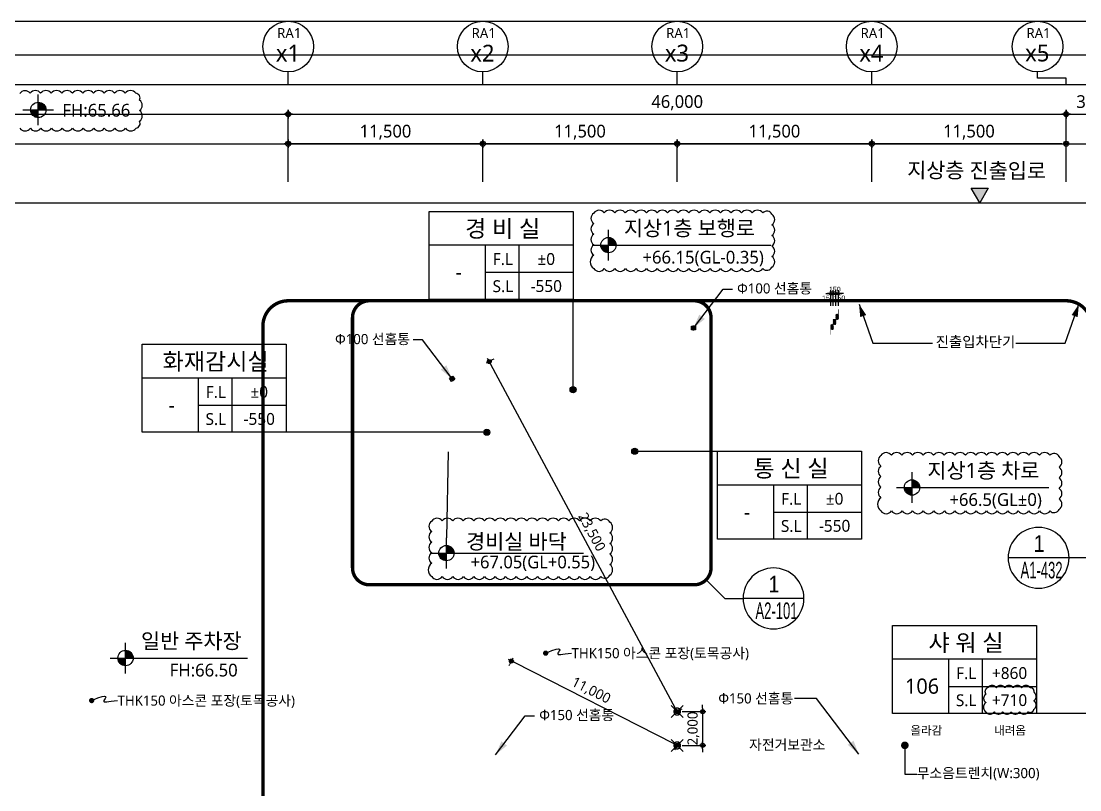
# Model space of a CAD drawing. Header units: millimetres. Extents: x 45782458 to 46215946, y 191740 to 1509539.
# Drawn here: x 45832480 to 45895079, y 1003971 to 1049440 of the extents above; entities that cross this region are included whole.
import ezdxf
from ezdxf.enums import TextEntityAlignment as Align

# ---------------------------------------------------------------- set-up
doc = ezdxf.new("R2010")
doc.units = ezdxf.units.MM
doc.header["$LTSCALE"] = 1000
doc.header["$MEASUREMENT"] = 0
doc.header["$PDSIZE"] = -10
for name, pattern in [('ACAD_ISO03W100', [30, 12, -18]), ('HID', [2.5, 1.5, -1]), ('SYM$0$DASHDOT', [1, 0.5, -0.25, 0, -0.25])]:
    doc.linetypes.add(name, pattern=pattern)
doc.layers.get('0').update_dxf_attribs({"linetype": 'CONTINUOUS'})
doc.layers.get('Defpoints').update_dxf_attribs({"color": 171, "linetype": 'CONTINUOUS'})
doc.layers.add('CHECK', color=30, linetype='CONTINUOUS', plot=False)
doc.layers.add('VE변경사항적용-20220616', color=10, linetype='CONTINUOUS', plot=False)
for name, color, linetype in [('DIM', 7, 'CONTINUOUS'), ('LED', 7, 'CONTINUOUS'), ('NDIM', 7, 'CONTINUOUS'), ('SYM', 7, 'CONTINUOUS'), ('SYM(AXIS)', 7, 'CONTINUOUS'), ('SYM(STAIR)', 251, 'CONTINUOUS'), ('SYM(단차_HATCH)', 252, 'CONTINUOUS'), ('SYM(단차_LINE)', 2, 'CONTINUOUS'), ('SYMBOL', 7, 'CONTINUOUS'), ('TEXT(AXIS)', 2, 'CONTINUOUS'), ('TEXT(MIN)', 7, 'CONTINUOUS'), ('TEXT(노트)', 7, 'CONTINUOUS'), ('TEXT(실명)', 3, 'CONTINUOUS'), ('TEXT-기입', 6, 'CONTINUOUS'), ('TITLE', 7, 'CONTINUOUS'), ('구간정리', 6, 'CONTINUOUS'), ('구간정리-TEXT', 3, 'CONTINUOUS'), ('홈통', 6, 'CONTINUOUS')]:
    doc.layers.add(name, color=color, linetype=linetype)
doc.styles.add('CGS', font='cgse', dxfattribs={"bigfont": 'cgs'})
doc.styles.add('SYM$0$ARIAL', font='arial.ttf')
doc.styles.add('SYM$0$돋움', font='', dxfattribs={"width": 0.9})
doc.styles.add('TE', font='malgun_0.ttf')
doc.styles.add('궁서체', font='')
doc.styles.add('나눔바른고딕', font='NanumBarunGothic.ttf')
doc.styles.get('SYM$0$돋움').set_extended_font_data('Dotum')
doc.styles.get('궁서체').set_extended_font_data('GungsuhChe')
doc.dimstyles.new('BA', dxfattribs={"dimscale": 500, "dimtxt": 3, "dimasz": 1, "dimexe": 1, "dimexo": 5, "dimgap": 0.9, "dimtad": 1, "dimdec": 0, "dimdsep": 46, "dimlunit": 6, "dimtxsty": 'TE', "dimblk": 'DDD', "dimcen": 2.5, "dimclrd": 256, "dimclre": 256, "dimclrt": 3, "dimazin": 2, "dimtfac": 1, "dimtdec": 0, "dimtix": 1, "dimtmove": 2, "dimatfit": 3, "dimldrblk": 'DDD', "dimfxl": 1, "dimtolj": 1, "dimtzin": 0, "dimarcsym": 2})
doc.dimstyles.new('CPDIM1', dxfattribs={"dimtxt": 3, "dimasz": 2.5, "dimexe": 1.25, "dimexo": 5, "dimgap": 1.5, "dimtad": 1, "dimdec": 0, "dimzin": 1, "dimdsep": 46, "dimlunit": 6, "dimtxsty": '궁서체', "dimblk1": 'Z_DOT', "dimblk2": 'Z_DOT', "dimsah": 1, "dimcen": 2.5, "dimadec": 0, "dimazin": 0, "dimtfac": 1, "dimtdec": 0, "dimtix": 1, "dimtmove": 2, "dimatfit": 3, "dimldrblk": 'Z_DOT', "dimfxl": 1, "dimtolj": 1, "dimtzin": 1, "dimarcsym": 0})
doc.dimstyles.new('NDIM 1200', dxfattribs={"dimscale": 500, "dimtxt": 3, "dimasz": 1, "dimexe": 2, "dimexo": 2, "dimgap": 1, "dimtad": 1, "dimdec": 0, "dimdsep": 46, "dimtxsty": 'CGS', "dimblk": 'DOT0', "dimcen": 1, "dimdle": 8, "dimclrd": 2, "dimclre": 2, "dimclrt": 2, "dimadec": 0, "dimazin": 0, "dimtfac": 1, "dimtdec": 0, "dimtix": 1, "dimtmove": 2, "dimatfit": 3, "dimldrblk": 'DOT0', "dimfxl": 1, "dimtolj": 1, "dimtzin": 0, "dimlwd": -1, "dimlwe": -1, "dimarcsym": 0})

# ---------------------------------------------------------------- blocks, each defined once
blk = doc.blocks.new('DDD')
at = {"layer": 'DIM', "color": 0}
for p, q in [((-1, 0), (1, 0)), ((0, -1), (0, 1))]:
    blk.add_line(p, q, dxfattribs=at)
for radius in [0.6, 0.3]:
    blk.add_circle((0, 0), radius, dxfattribs=at)
blk = doc.blocks.new('*D211')
at = {"layer": 'Defpoints', "color": 0, "ltscale": 0.4, "transparency": 16777216}
for p in [(45882772, 1042190), (45882772, 1038690), (45894272, 1038690)]:
    blk.add_point(p, dxfattribs=at)
at = {"layer": 'NDIM', "lineweight": -2, "ltscale": 0.4, "transparency": 16777216}
for p, q in [((45882772, 1039940), (45882772, 1042440)), ((45894272, 1039940), (45894272, 1042440)), ((45894022, 1042190), (45883022, 1042190))]:
    blk.add_line(p, q, dxfattribs=at)
at = {"layer": 'NDIM', "lineweight": -2, "ltscale": 0.4, "transparency": 16777216, "xscale": 250, "yscale": 250, "zscale": 250, "rotation": 180}
blk.add_blockref('DDD', (45882772, 1042190), dxfattribs=at)
at = {"layer": 'NDIM', "lineweight": -2, "ltscale": 0.4, "transparency": 16777216, "xscale": 250, "yscale": 250, "zscale": 250}
blk.add_blockref('DDD', (45894272, 1042190), dxfattribs=at)
at = {"layer": 'NDIM', "color": 3, "ltscale": 0.4, "transparency": 16777216, "insert": (45888522, 1042868), "char_height": 750, "attachment_point": 5, "style": 'TE'}
blk.add_mtext('\\A1;11,500', dxfattribs=at)
blk = doc.blocks.new('*D212')
at = {"layer": 'Defpoints', "color": 0, "ltscale": 0.4, "transparency": 16777216}
for p in [(45871272, 1042190), (45871272, 1038690), (45882772, 1038690)]:
    blk.add_point(p, dxfattribs=at)
at = {"layer": 'NDIM', "lineweight": -2, "ltscale": 0.4, "transparency": 16777216}
for p, q in [((45871272, 1039940), (45871272, 1042440)), ((45882772, 1039940), (45882772, 1042440)), ((45882522, 1042190), (45871522, 1042190))]:
    blk.add_line(p, q, dxfattribs=at)
at = {"layer": 'NDIM', "lineweight": -2, "ltscale": 0.4, "transparency": 16777216, "xscale": 250, "yscale": 250, "zscale": 250, "rotation": 180}
blk.add_blockref('DDD', (45871272, 1042190), dxfattribs=at)
at = {"layer": 'NDIM', "lineweight": -2, "ltscale": 0.4, "transparency": 16777216, "xscale": 250, "yscale": 250, "zscale": 250}
blk.add_blockref('DDD', (45882772, 1042190), dxfattribs=at)
at = {"layer": 'NDIM', "color": 3, "ltscale": 0.4, "transparency": 16777216, "insert": (45877022, 1042868), "char_height": 750, "attachment_point": 5, "style": 'TE'}
blk.add_mtext('\\A1;11,500', dxfattribs=at)
blk = doc.blocks.new('*D213')
at = {"layer": 'Defpoints', "color": 0, "ltscale": 0.4, "transparency": 16777216}
for p in [(45859772, 1042190), (45859772, 1038690), (45871272, 1038690)]:
    blk.add_point(p, dxfattribs=at)
at = {"layer": 'NDIM', "lineweight": -2, "ltscale": 0.4, "transparency": 16777216}
for p, q in [((45859772, 1039940), (45859772, 1042440)), ((45871272, 1039940), (45871272, 1042440)), ((45871022, 1042190), (45860022, 1042190))]:
    blk.add_line(p, q, dxfattribs=at)
at = {"layer": 'NDIM', "lineweight": -2, "ltscale": 0.4, "transparency": 16777216, "xscale": 250, "yscale": 250, "zscale": 250, "rotation": 180}
blk.add_blockref('DDD', (45859772, 1042190), dxfattribs=at)
at = {"layer": 'NDIM', "lineweight": -2, "ltscale": 0.4, "transparency": 16777216, "xscale": 250, "yscale": 250, "zscale": 250}
blk.add_blockref('DDD', (45871272, 1042190), dxfattribs=at)
at = {"layer": 'NDIM', "color": 3, "ltscale": 0.4, "transparency": 16777216, "insert": (45865522, 1042868), "char_height": 750, "attachment_point": 5, "style": 'TE'}
blk.add_mtext('\\A1;11,500', dxfattribs=at)
blk = doc.blocks.new('*D214')
at = {"layer": 'Defpoints', "color": 0, "ltscale": 0.4, "transparency": 16777216}
for p in [(45848272, 1042190), (45848272, 1038690), (45859772, 1038690)]:
    blk.add_point(p, dxfattribs=at)
at = {"layer": 'NDIM', "lineweight": -2, "ltscale": 0.4, "transparency": 16777216}
for p, q in [((45848272, 1039940), (45848272, 1042440)), ((45859772, 1039940), (45859772, 1042440)), ((45859522, 1042190), (45848522, 1042190))]:
    blk.add_line(p, q, dxfattribs=at)
at = {"layer": 'NDIM', "lineweight": -2, "ltscale": 0.4, "transparency": 16777216, "xscale": 250, "yscale": 250, "zscale": 250, "rotation": 180}
blk.add_blockref('DDD', (45848272, 1042190), dxfattribs=at)
at = {"layer": 'NDIM', "lineweight": -2, "ltscale": 0.4, "transparency": 16777216, "xscale": 250, "yscale": 250, "zscale": 250}
blk.add_blockref('DDD', (45859772, 1042190), dxfattribs=at)
at = {"layer": 'NDIM', "color": 3, "ltscale": 0.4, "transparency": 16777216, "insert": (45854022, 1042868), "char_height": 750, "attachment_point": 5, "style": 'TE'}
blk.add_mtext('\\A1;11,500', dxfattribs=at)
blk = doc.blocks.new('*D215')
at = {"layer": 'Defpoints', "color": 0, "ltscale": 0.4, "transparency": 16777216}
for p in [(45894272, 1043940), (45848272, 1038690), (45894272, 1038690)]:
    blk.add_point(p, dxfattribs=at)
at = {"layer": 'NDIM', "lineweight": -2, "ltscale": 0.4, "transparency": 16777216}
for p, q in [((45848272, 1039940), (45848272, 1044190)), ((45894272, 1039940), (45894272, 1044190)), ((45848522, 1043940), (45894022, 1043940))]:
    blk.add_line(p, q, dxfattribs=at)
at = {"layer": 'NDIM', "lineweight": -2, "ltscale": 0.4, "transparency": 16777216, "xscale": 250, "yscale": 250, "zscale": 250, "rotation": 180}
blk.add_blockref('DDD', (45848272, 1043940), dxfattribs=at)
at = {"layer": 'NDIM', "lineweight": -2, "ltscale": 0.4, "transparency": 16777216, "xscale": 250, "yscale": 250, "zscale": 250}
blk.add_blockref('DDD', (45894272, 1043940), dxfattribs=at)
at = {"layer": 'NDIM', "color": 3, "ltscale": 0.4, "transparency": 16777216, "insert": (45871272, 1044616), "char_height": 750, "attachment_point": 5, "style": 'TE'}
blk.add_mtext('\\A1;46,000', dxfattribs=at)
blk = doc.blocks.new('*D216')
at = {"layer": 'Defpoints', "color": 0, "ltscale": 0.4, "transparency": 16777216}
for p in [(45897972, 1043940), (45894272, 1038690), (45897972, 1038690)]:
    blk.add_point(p, dxfattribs=at)
at = {"layer": 'NDIM', "lineweight": -2, "ltscale": 0.4, "transparency": 16777216}
for p, q in [((45894272, 1039940), (45894272, 1044190)), ((45897972, 1039940), (45897972, 1044190)), ((45894522, 1043940), (45897722, 1043940))]:
    blk.add_line(p, q, dxfattribs=at)
at = {"layer": 'NDIM', "lineweight": -2, "ltscale": 0.4, "transparency": 16777216, "xscale": 250, "yscale": 250, "zscale": 250, "rotation": 180}
blk.add_blockref('DDD', (45894272, 1043940), dxfattribs=at)
at = {"layer": 'NDIM', "lineweight": -2, "ltscale": 0.4, "transparency": 16777216, "xscale": 250, "yscale": 250, "zscale": 250}
blk.add_blockref('DDD', (45897972, 1043940), dxfattribs=at)
at = {"layer": 'NDIM', "color": 3, "ltscale": 0.4, "transparency": 16777216, "insert": (45896122, 1044616), "char_height": 750, "attachment_point": 5, "style": 'TE'}
blk.add_mtext('\\A1;3,700', dxfattribs=at)
blk = doc.blocks.new('A$C2F20087E')
at = {"layer": 'SYM(AXIS)'}
blk.add_line((600, 0), (600, 300), dxfattribs=at)
blk.add_circle((600, 900), 600, dxfattribs=at)
blk = doc.blocks.new('A$C04b5f2bb')
at = {"layer": 'SYM', "ltscale": 10000}
h = blk.add_hatch(color=256, dxfattribs=at)
h.dxf.hatch_style = 1
h.paths.add_polyline_path([(2000, 0), (0, 0), (1000, 1732)])
blk.add_lwpolyline([(2000, 0), (0, 0), (1000, 1732), (2000, 0)], dxfattribs=at)
blk = doc.blocks.new('A$C51E23882')
at = {"layer": 'TITLE'}
blk.add_lwpolyline([(8500, 0), (0, 0), (0, 5200), (8500, 5200)], close=True, dxfattribs=at)
for points in [[(8500, 3200), (0, 3200)], [(3300, 3200), (3300, 0)], [(5300, 3200), (5300, 0)], [(3300, 1600), (8500, 1600)]]:
    blk.add_lwpolyline(points, dxfattribs=at)
at = {"layer": 'TITLE', "style": '나눔바른고딕'}
for s, p in [('F.L', (4352, 2378)), ('S.L', (4352, 778))]:
    blk.add_text(s, height=700, dxfattribs=at).set_placement(p, align=Align.MIDDLE)
blk = doc.blocks.new('level')
at = {"layer": 'SYMBOL'}
for p, q in [((0, 4320), (0, -4320)), ((-4320, 0), (4320, 0))]:
    blk.add_line(p, q, dxfattribs=at)
blk.add_circle((0, 0), 2160, dxfattribs=at)
for points in [[(-2160, 0), (0, 2160), (-2127, 381), (-376, 2126)], [(-2127, 381), (-376, 2126), (-2030, 748), (-738, 2029)], [(-2030, 748), (-738, 2029), (-1859, 1104), (-1089, 1863)], [(-1859, 1104), (-1089, 1863), (-1659, 1388), (-1386, 1658)], [(0, -2160), (2160, 0), (381, -2127), (2126, -376)], [(381, -2127), (2126, -376), (748, -2030), (2029, -738)], [(748, -2030), (2029, -738), (1104, -1859), (1863, -1089)], [(1104, -1859), (1863, -1089), (1388, -1659), (1658, -1386)]]:
    blk.add_solid(points, dxfattribs=at)
at = {"layer": 'SYMBOL', "linetype": 'Continuous'}
for points in [[(0, 2160), (-2160, 0), (0, 0)], [(2160, 0), (0, 0), (0, -2160)]]:
    blk.add_solid(points, dxfattribs=at)
blk = doc.blocks.new('Z_DOT')
at = {"layer": 'DIM', "color": 0}
for p, q in [((-1, 0), (1, 0)), ((0, -1), (0, 1))]:
    blk.add_line(p, q, dxfattribs=at)
for radius in [0.5, 0.25]:
    blk.add_circle((0, 0), radius, dxfattribs=at)
blk = doc.blocks.new('SYM$0$det-tar-wi')
at = {"layer": '구간정리', "ltscale": 0.2}
blk.add_line((0, 0), (11, 0), dxfattribs=at)
blk.add_circle((5.5, 0), 5.5, dxfattribs=at)
at = {"layer": '구간정리-TEXT', "color": 3, "style": 'SYM$0$ARIAL'}
blk.add_attdef('2', text='', height=3, dxfattribs=at).set_placement((5.5, 2.58), align=Align.MIDDLE_CENTER)
at = {"layer": '구간정리-TEXT', "color": 3, "style": 'SYM$0$ARIAL', "width": 0.6}
blk.add_attdef('A1.00', text='', height=3, dxfattribs=at).set_placement((5.57, -2.22), align=Align.MIDDLE_CENTER)
blk = doc.blocks.new('A$C3FE61B3A')
at = {"layer": 'SYM(STAIR)', "color": 2, "linetype": 'HID'}
for points in [[(0, 707), (707, 0)], [(0, 0), (707, 707)]]:
    blk.add_lwpolyline(points, dxfattribs=at)
blk.add_circle((354, 354), 200, dxfattribs=at)
blk = doc.blocks.new('*D1239')
at = {"layer": 'Defpoints', "color": 0, "ltscale": 0.4, "transparency": 16777216}
for p in [(45861467, 1011586), (45861467, 1011586), (45871272, 1006601)]:
    blk.add_point(p, dxfattribs=at)
at = {"layer": 'NDIM', "lineweight": -2, "ltscale": 0.4, "transparency": 16777216}
for p, q in [((45861331, 1011319), (45861376, 1011408)), ((45871094, 1006692), (45861645, 1011495)), ((45871136, 1006334), (45871182, 1006423))]:
    blk.add_line(p, q, dxfattribs=at)
at = {"layer": 'NDIM', "lineweight": -2, "ltscale": 0.4, "transparency": 16777216, "xscale": 200, "yscale": 200, "zscale": 200}
for p, rotation in [((45861467, 1011586), 153.0540968068261), ((45871272, 1006601), 333.0540968068261)]:
    blk.add_blockref('DDD', p, dxfattribs=dict(at, rotation=rotation))
at = {"layer": 'NDIM', "color": 3, "ltscale": 0.4, "transparency": 16777216, "insert": (45866169, 1009829), "char_height": 600, "attachment_point": 5, "rotation": 333.0541, "style": 'TE'}
blk.add_mtext('\\A1;11,000', dxfattribs=at)
blk = doc.blocks.new('*D1240')
at = {"layer": 'Defpoints', "color": 0, "ltscale": 0.4, "transparency": 16777216}
for p in [(45871273, 1008601), (45871273, 1006601), (45872773, 1006601)]:
    blk.add_point(p, dxfattribs=at)
at = {"layer": 'NDIM', "lineweight": -2, "ltscale": 0.4, "transparency": 16777216}
for p, q in [((45871573, 1008601), (45872973, 1008601)), ((45872773, 1008801), (45872773, 1009001)), ((45872773, 1008601), (45872773, 1006601)), ((45871573, 1006601), (45872973, 1006601)), ((45872773, 1006401), (45872773, 1006201))]:
    blk.add_line(p, q, dxfattribs=at)
at = {"layer": 'NDIM', "lineweight": -2, "ltscale": 0.4, "transparency": 16777216, "xscale": 200, "yscale": 200, "zscale": 200}
for p, rotation in [((45872773, 1008601), 270), ((45872773, 1006601), 90)]:
    blk.add_blockref('DDD', p, dxfattribs=dict(at, rotation=rotation))
at = {"layer": 'NDIM', "color": 3, "ltscale": 0.4, "transparency": 16777216, "insert": (45872233, 1007601), "char_height": 600, "attachment_point": 5, "rotation": 90, "style": 'TE'}
blk.add_mtext('\\A1;2,000', dxfattribs=at)
blk = doc.blocks.new('*D1241')
at = {"layer": 'Defpoints', "color": 0, "ltscale": 0.4, "transparency": 16777216}
for p in [(45860158, 1029306), (45860158, 1029306), (45871273, 1008601)]:
    blk.add_point(p, dxfattribs=at)
at = {"layer": 'NDIM', "lineweight": -2, "ltscale": 0.4, "transparency": 16777216}
for p, q in [((45871178, 1008777), (45860252, 1029130)), ((45860422, 1029448), (45860334, 1029401)), ((45871537, 1008743), (45871449, 1008695))]:
    blk.add_line(p, q, dxfattribs=at)
at = {"layer": 'NDIM', "lineweight": -2, "ltscale": 0.4, "transparency": 16777216, "xscale": 200, "yscale": 200, "zscale": 200}
for p, rotation in [((45860158, 1029306), 118.2273530341077), ((45871273, 1008601), 298.2273530341076)]:
    blk.add_blockref('DDD', p, dxfattribs=dict(at, rotation=rotation))
at = {"layer": 'NDIM', "color": 3, "ltscale": 0.4, "transparency": 16777216, "insert": (45866191, 1019209), "char_height": 600, "attachment_point": 5, "rotation": 298.22735, "style": 'TE'}
blk.add_mtext('\\A1;23,500', dxfattribs=at)
blk = doc.blocks.new('A$C64A97E52')
at = {"layer": '홈통', "color": 1}
for p, q in [((400, 200), (0, 200)), ((200, 400), (200, 0))]:
    blk.add_line(p, q, dxfattribs=at)
at = {"layer": '홈통', "ltscale": 0.1}
blk.add_circle((200, 200), 100, dxfattribs=at)
blk = doc.blocks.new('A$C1AAE46AC')
at = {"layer": '홈통'}
blk.add_lwpolyline([(350, 50), (50, 50), (50, 350), (350, 350)], close=True, dxfattribs=at)
at = {"rotation": 180}
blk.add_blockref('A$C64A97E52', (400, 400), dxfattribs=at)
blk = doc.blocks.new('DOT0')
blk.add_line((-3, 0), (3, 0))
at = {"color": 6}
blk.add_circle((0, 0), 0.75, dxfattribs=at)
blk = doc.blocks.new('*D1244')
at = {"layer": 'Defpoints', "color": 0, "ltscale": 0.4, "transparency": 16777216}
for p in [(45880652, 1033325), (45880652, 1032401), (45880802, 1032401)]:
    blk.add_point(p, dxfattribs=at)
at = {"layer": 'NDIM', "ltscale": 0.4, "transparency": 16777216}
for p, q in [((45880652, 1032601), (45880652, 1033525)), ((45880802, 1032601), (45880802, 1033525)), ((45880552, 1033325), (45880452, 1033325)), ((45880802, 1033325), (45880652, 1033325)), ((45880902, 1033325), (45881002, 1033325))]:
    blk.add_line(p, q, dxfattribs=at)
at = {"layer": 'NDIM', "ltscale": 0.4, "transparency": 16777216, "xscale": 100, "yscale": 100, "zscale": 100}
blk.add_blockref('DOT0', (45880652, 1033325), dxfattribs=at)
at = {"layer": 'NDIM', "ltscale": 0.4, "transparency": 16777216, "xscale": 100, "yscale": 100, "zscale": 100, "rotation": 180}
blk.add_blockref('DOT0', (45880802, 1033325), dxfattribs=at)
at = {"layer": 'NDIM', "ltscale": 0.4, "transparency": 16777216, "insert": (45880864, 1033056), "char_height": 300, "attachment_point": 5, "style": 'CGS'}
blk.add_mtext('\\A1;150', dxfattribs=at)
blk = doc.blocks.new('*D1245')
at = {"layer": 'Defpoints', "color": 0, "ltscale": 0.4, "transparency": 16777216}
for p in [(45880502, 1033325), (45880502, 1032401), (45880652, 1032401)]:
    blk.add_point(p, dxfattribs=at)
at = {"layer": 'NDIM', "ltscale": 0.4, "transparency": 16777216}
for p, q in [((45880502, 1032601), (45880502, 1033525)), ((45880652, 1032601), (45880652, 1033525)), ((45880402, 1033325), (45880302, 1033325)), ((45880652, 1033325), (45880502, 1033325)), ((45880752, 1033325), (45880852, 1033325))]:
    blk.add_line(p, q, dxfattribs=at)
at = {"layer": 'NDIM', "ltscale": 0.4, "transparency": 16777216, "xscale": 100, "yscale": 100, "zscale": 100}
blk.add_blockref('DOT0', (45880502, 1033325), dxfattribs=at)
at = {"layer": 'NDIM', "ltscale": 0.4, "transparency": 16777216, "xscale": 100, "yscale": 100, "zscale": 100, "rotation": 180}
blk.add_blockref('DOT0', (45880652, 1033325), dxfattribs=at)
at = {"layer": 'NDIM', "ltscale": 0.4, "transparency": 16777216, "insert": (45880594, 1033575), "char_height": 300, "attachment_point": 5, "style": 'CGS'}
blk.add_mtext('\\A1;150', dxfattribs=at)
blk = doc.blocks.new('*D1246')
at = {"layer": 'Defpoints', "color": 0, "ltscale": 0.4, "transparency": 16777216}
for p in [(45880352, 1033325), (45880352, 1032401), (45880502, 1032401)]:
    blk.add_point(p, dxfattribs=at)
at = {"layer": 'NDIM', "ltscale": 0.4, "transparency": 16777216}
for p, q in [((45880352, 1032601), (45880352, 1033525)), ((45880502, 1032601), (45880502, 1033525)), ((45880252, 1033325), (45880152, 1033325)), ((45880502, 1033325), (45880352, 1033325)), ((45880602, 1033325), (45880702, 1033325))]:
    blk.add_line(p, q, dxfattribs=at)
at = {"layer": 'NDIM', "ltscale": 0.4, "transparency": 16777216, "xscale": 100, "yscale": 100, "zscale": 100}
blk.add_blockref('DOT0', (45880352, 1033325), dxfattribs=at)
at = {"layer": 'NDIM', "ltscale": 0.4, "transparency": 16777216, "xscale": 100, "yscale": 100, "zscale": 100, "rotation": 180}
blk.add_blockref('DOT0', (45880502, 1033325), dxfattribs=at)
at = {"layer": 'NDIM', "ltscale": 0.4, "transparency": 16777216, "insert": (45880185, 1033056), "char_height": 300, "attachment_point": 5, "style": 'CGS'}
blk.add_mtext('\\A1;150', dxfattribs=at)

msp = doc.modelspace()

# ---------------------------------------------------------------- hatches: boundary and pattern name
at = {"layer": 'LED'}
h = msp.add_hatch(color=256, dxfattribs=at)
h.dxf.hatch_style = 1
edge = h.paths.add_edge_path()
edge.add_arc((45865115.2, 1027635), 180, 180, 540, ccw=False)
h = msp.add_hatch(color=256, dxfattribs=at)
h.dxf.hatch_style = 1
edge = h.paths.add_edge_path()
edge.add_arc((45860014.7, 1025124), 180, 180, 540, ccw=False)
h = msp.add_hatch(color=256, dxfattribs=at)
h.dxf.hatch_style = 1
edge = h.paths.add_edge_path()
edge.add_arc((45868759.8, 1024001.3), 180, 90, 450, ccw=False)
at = {"layer": 'SYM(단차_HATCH)'}
h = msp.add_hatch(dxfattribs=at)
h.set_pattern_fill('ANSI31', color=251, scale=7, angle=270, style=0)
h.set_pattern_definition([(315, (45877762.267, -1850203.121), (15.71544821, 15.71544821), [])])
h.paths.add_polyline_path([(45880651.8, 1031501.3), (45880651.8, 1031801.3), (45880501.8, 1031801.3), (45880501.8, 1031501.3)])
h = msp.add_hatch(dxfattribs=at)
h.set_pattern_fill('ANSI31', color=251, scale=7, angle=270, style=0)
h.set_pattern_definition([(315, (45877887.267, -1849903.121), (15.71544821, 15.71544821), [])])
h.paths.add_polyline_path([(45880801.8, 1031801.3), (45880801.8, 1032101.3), (45880651.8, 1032101.3), (45880651.8, 1031801.3)])
h = msp.add_hatch(dxfattribs=at)
h.set_pattern_fill('ANSI31', color=251, scale=7, angle=270, style=0)
h.set_pattern_definition([(315, (45877612.267, -1850503.121), (15.71544821, 15.71544821), [])])
h.paths.add_polyline_path([(45880501.8, 1031201.3), (45880501.8, 1031501.3), (45880351.8, 1031501.3), (45880351.8, 1031201.3)])

# ---------------------------------------------------------------- linework, layer by layer
at = {"ltscale": 10000}
msp.add_line((45857724.6, 1023970.7), (45857624.2, 1018881.2), dxfattribs=at)
for points in [[(45865112.7, 1027640), (45865112.7, 1032983.7)], [(45860014.7, 1025124), (45848139.4, 1025124)], [(45868759.8, 1024001.3), (45873662, 1024001.3)], [(45904752.3, 1008491.3), (45892508.1, 1008491.3)]]:
    msp.add_lwpolyline(points, dxfattribs=at)
for points in [[(45882022.3, 1032701.3), (45882830.7, 1030397.5), (45886375.5, 1030397.5)], [(45891301.3, 1030397.5), (45894213.9, 1030397.5), (45895022.3, 1032701.3)]]:
    msp.add_lwpolyline(points)
for points in [[(45882022.3, 1032701.3), (45882093.7, 1031931.6), (45882447.6, 1032055.7)], [(45895022.3, 1032701.3), (45894950.9, 1031931.6), (45894597.1, 1032055.7)]]:
    msp.add_solid(points)
at = {"layer": 'CHECK', "elevation": 38312.4}
msp.add_lwpolyline([(45832396.6, 1043109.3, 0.5205671), (45833021.6, 1043109.3, 0.5205671), (45833646.6, 1043109.3, 0.5205671), (45834271.6, 1043109.3, 0.5205671), (45834896.6, 1043109.3, 0.5205671), (45835521.6, 1043109.3, 0.5205671), (45836146.6, 1043109.3, 0.5205671), (45836771.6, 1043109.3, 0.5205671), (45837396.6, 1043109.3, 0.5205671), (45838021.6, 1043109.3, 0.5205671), (45838646.6, 1043109.3, 0.5205671), (45839271.6, 1043109.3, 0.5205671), (45839481.3, 1043524.6, 0.5205671), (45839481.3, 1044149.6, 0.5205671), (45839481.3, 1044774.6, 0.5205671), (45839256.7, 1045174.9, 0.5205671), (45838631.7, 1045174.9, 0.5205671), (45838006.7, 1045174.9, 0.5205671), (45837381.7, 1045174.9, 0.5205671), (45836756.7, 1045174.9, 0.5205671), (45836131.7, 1045174.9, 0.5205671), (45835506.7, 1045174.9, 0.5205671), (45834881.7, 1045174.9, 0.5205671), (45834256.7, 1045174.9, 0.5205671), (45833631.7, 1045174.9, 0.5205671), (45833006.7, 1045174.9, 0.5205671), (45832396.6, 1045160, 0.5205671)], format="xyb", dxfattribs=at)
at = {"layer": 'CHECK'}
for points in [[(45866336.5, 1034803.3, 0.5205671), (45866961.5, 1034803.3, 0.5205671), (45867586.5, 1034803.3, 0.5205671), (45868211.5, 1034803.3, 0.5205671), (45868836.5, 1034803.3, 0.5205671), (45869461.5, 1034803.3, 0.5205671), (45870086.5, 1034803.3, 0.5205671), (45870711.5, 1034803.3, 0.5205671), (45871336.5, 1034803.3, 0.5205671), (45871961.5, 1034803.3, 0.5205671), (45872586.5, 1034803.3, 0.5205671), (45873211.5, 1034803.3, 0.5205671), (45873836.5, 1034803.3, 0.5205671), (45874461.5, 1034803.3, 0.5205671), (45875086.5, 1034803.3, 0.5205671), (45875711.5, 1034803.3, 0.5205671), (45876336.5, 1034803.3, 0.5205671), (45876873.9, 1034890.9, 0.5205671), (45876873.9, 1035515.9, 0.5205671), (45876873.9, 1036140.9, 0.5205671), (45876873.9, 1036765.9, 0.5205671), (45876873.9, 1037390.9, 0.5205671), (45876873.9, 1038015.9, 0.5205671), (45876329.1, 1038096.2, 0.5205671), (45875704.1, 1038096.2, 0.5205671), (45875079.1, 1038096.2, 0.5205671), (45874454.1, 1038096.2, 0.5205671), (45873829.1, 1038096.2, 0.5205671), (45873204.1, 1038096.2, 0.5205671), (45872579.1, 1038096.2, 0.5205671), (45871954.1, 1038096.2, 0.5205671), (45871329.1, 1038096.2, 0.5205671), (45870704.1, 1038096.2, 0.5205671), (45870079.1, 1038096.2, 0.5205671), (45869454.1, 1038096.2, 0.5205671), (45868829.1, 1038096.2, 0.5205671), (45868204.1, 1038096.2, 0.5205671), (45867579.1, 1038096.2, 0.5205671), (45866954.1, 1038096.2, 0.5205671), (45866336.5, 1038088.8, 0.5205671), (45866336.5, 1037463.8, 0.5205671), (45866336.5, 1036838.8, 0.5205671), (45866336.5, 1036213.8, 0.5205671), (45866336.5, 1035588.8, 0.5205671)], [(45883317.3, 1020466.8, 0.5205671), (45883942.3, 1020466.8, 0.5205671), (45884567.3, 1020466.8, 0.5205671), (45885192.3, 1020466.8, 0.5205671), (45885817.3, 1020466.8, 0.5205671), (45886442.3, 1020466.8, 0.5205671), (45887067.3, 1020466.8, 0.5205671), (45887692.3, 1020466.8, 0.5205671), (45888317.3, 1020466.8, 0.5205671), (45888942.3, 1020466.8, 0.5205671), (45889567.3, 1020466.8, 0.5205671), (45890192.3, 1020466.8, 0.5205671), (45890817.3, 1020466.8, 0.5205671), (45891442.3, 1020466.8, 0.5205671), (45892067.3, 1020466.8, 0.5205671), (45892692.3, 1020466.8, 0.5205671), (45893317.3, 1020466.8, 0.5205671), (45893854.7, 1020554.4, 0.5205671), (45893854.7, 1021179.4, 0.5205671), (45893854.7, 1021804.4, 0.5205671), (45893854.7, 1022429.4, 0.5205671), (45893854.7, 1023054.4, 0.5205671), (45893854.7, 1023679.4, 0.5205671), (45893309.9, 1023759.6, 0.5205671), (45892684.9, 1023759.6, 0.5205671), (45892059.9, 1023759.6, 0.5205671), (45891434.9, 1023759.6, 0.5205671), (45890809.9, 1023759.6, 0.5205671), (45890184.9, 1023759.6, 0.5205671), (45889559.9, 1023759.6, 0.5205671), (45888934.9, 1023759.6, 0.5205671), (45888309.9, 1023759.6, 0.5205671), (45887684.9, 1023759.6, 0.5205671), (45887059.9, 1023759.6, 0.5205671), (45886434.9, 1023759.6, 0.5205671), (45885809.9, 1023759.6, 0.5205671), (45885184.9, 1023759.6, 0.5205671), (45884559.9, 1023759.6, 0.5205671), (45883934.9, 1023759.6, 0.5205671), (45883317.3, 1023752.2, 0.5205671), (45883317.3, 1023127.2, 0.5205671), (45883317.3, 1022502.2, 0.5205671), (45883317.3, 1021877.2, 0.5205671), (45883317.3, 1021252.2, 0.5205671)], [(45856753, 1016585.7, 0.5205671), (45857378, 1016585.7, 0.5205671), (45858003, 1016585.7, 0.5205671), (45858628, 1016585.7, 0.5205671), (45859253, 1016585.7, 0.5205671), (45859878, 1016585.7, 0.5205671), (45860503, 1016585.7, 0.5205671), (45861128, 1016585.7, 0.5205671), (45861753, 1016585.7, 0.5205671), (45862378, 1016585.7, 0.5205671), (45863003, 1016585.7, 0.5205671), (45863628, 1016585.7, 0.5205671), (45864253, 1016585.7, 0.5205671), (45864878, 1016585.7, 0.5205671), (45865503, 1016585.7, 0.5205671), (45866128, 1016585.7, 0.5205671), (45866753, 1016585.7, 0.5205671), (45867290.4, 1016673.3, 0.5205671), (45867290.4, 1017298.3, 0.5205671), (45867290.4, 1017923.3, 0.5205671), (45867290.4, 1018548.3, 0.5205671), (45867290.4, 1019173.3, 0.5205671), (45867290.4, 1019798.3, 0.5205671), (45866745.7, 1019878.6, 0.5205671), (45866120.7, 1019878.6, 0.5205671), (45865495.7, 1019878.6, 0.5205671), (45864870.7, 1019878.6, 0.5205671), (45864245.7, 1019878.6, 0.5205671), (45863620.7, 1019878.6, 0.5205671), (45862995.7, 1019878.6, 0.5205671), (45862370.7, 1019878.6, 0.5205671), (45861745.7, 1019878.6, 0.5205671), (45861120.7, 1019878.6, 0.5205671), (45860495.7, 1019878.6, 0.5205671), (45859870.7, 1019878.6, 0.5205671), (45859245.7, 1019878.6, 0.5205671), (45858620.7, 1019878.6, 0.5205671), (45857995.7, 1019878.6, 0.5205671), (45857370.7, 1019878.6, 0.5205671), (45856753, 1019871.2, 0.5205671), (45856753, 1019246.2, 0.5205671), (45856753, 1018621.2, 0.5205671), (45856753, 1017996.2, 0.5205671), (45856753, 1017371.2, 0.5205671)]]:
    msp.add_lwpolyline(points, format="xyb", close=True, dxfattribs=at)
at = {"layer": 'Defpoints'}
for points in [[(45977722.3, 911740.2), (45801022.3, 911740.2), (45801022.3, 1049440.2), (45977722.3, 1049440.2)], [(45975722.3, 913740.2), (45803022.3, 913740.2), (45803022.3, 1047440.2), (45975722.3, 1047440.2)], [(45973972.3, 915490.2), (45804772.3, 915490.2), (45804772.3, 1045690.2), (45973972.3, 1045690.2)], [(45972222.3, 917240.2), (45806522.3, 917240.2), (45806522.3, 1043940.2), (45972222.3, 1043940.2)], [(45970472.3, 918990.2), (45808272.3, 918990.2), (45808272.3, 1042190.2), (45970472.3, 1042190.2)], [(45966972.3, 922490.2), (45811772.3, 922490.2), (45811772.3, 1038690.2), (45966972.3, 1038690.2)], [(45966972.3, 922490.2), (45824022.3, 922490.2), (45824022.3, 1038690.2), (45966972.3, 1038690.2)]]:
    msp.add_lwpolyline(points, close=True, dxfattribs=at)
at = {"layer": 'LED'}
for points in [[(45872234.8, 1031288.8), (45873985, 1033594.2), (45874540, 1033594.2)], [(45857958.6, 1028291), (45856208.5, 1030596.4), (45855653.5, 1030596.4)], [(45863494.1, 1012055.7), (45863866.1, 1012210.8), (45864112.6, 1012294.4), (45864256.2, 1012320.1), (45864319.4, 1012301.3), (45864324.8, 1012251.5), (45864294.9, 1012184.1), (45864252.2, 1012112.7), (45864219.3, 1012050.6), (45864214.7, 1012008.5), (45864241.7, 1011985.7), (45864299.5, 1011978.7), (45864387.4, 1011983.9), (45864504.7, 1011997.7), (45864650.6, 1012016.7), (45864824.4, 1012037.2), (45865025.3, 1012055.7)], [(45836648.8, 1009251.4), (45837020.7, 1009406.4), (45837267.3, 1009490.1), (45837410.9, 1009515.8), (45837474.1, 1009497), (45837479.5, 1009447.2), (45837449.6, 1009379.8), (45837406.9, 1009308.3), (45837374, 1009246.2), (45837369.4, 1009204.2), (45837396.4, 1009181.4), (45837454.2, 1009174.4), (45837542.1, 1009179.5), (45837659.4, 1009193.4), (45837805.3, 1009212.3), (45837979, 1009232.8), (45838180, 1009251.4)], [(45882009.8, 1006076.3), (45879500.4, 1009381.7), (45878212.5, 1009381.7)], [(45860534.8, 1006051.4), (45862285, 1008356.8), (45862840, 1008356.8)]]:
    msp.add_lwpolyline(points, dxfattribs=at)
at = {"layer": 'LED', "const_width": 156.2}
for points in [[(45863494.1, 1012133.8, -1), (45863494.1, 1011977.6, -1)], [(45836648.8, 1009329.5, -1), (45836648.8, 1009173.2, -1)]]:
    msp.add_lwpolyline(points, format="xyb", close=True, dxfattribs=at)
at = {"layer": 'LED'}
for centre in [(45865115.2, 1027635), (45860014.7, 1025124), (45868759.8, 1024001.3)]:
    msp.add_circle(centre, 180, dxfattribs=at)
for points in [[(45872234.8, 1031288.8), (45872904.6, 1031826.6), (45872572.8, 1032078.5)], [(45857958.6, 1028291), (45857288.8, 1028828.8), (45857620.7, 1029080.7)], [(45860534.8, 1006051.4), (45861204.6, 1006589.1), (45860872.8, 1006841.1)], [(45882009.8, 1006076.3), (45881356.3, 1006633.8), (45881695.6, 1006875.8)]]:
    msp.add_solid(points, dxfattribs=at)
at = {"layer": 'SYM(AXIS)'}
msp.add_lwpolyline([(45894272.3, 1045690.2), (45894272.3, 1046065.2), (45892579, 1046065.2), (45892579, 1046440.2)], dxfattribs=at)
msp.add_circle((45892579, 1047940.2), 1500, dxfattribs=at)
at = {"layer": 'SYM(단차_LINE)', "const_width": 30}
msp.add_lwpolyline([(45880801.8, 1032401.3), (45880801.8, 1032101.3), (45880651.8, 1032101.3), (45880651.8, 1031801.3), (45880501.8, 1031801.3), (45880501.8, 1031501.3), (45880351.8, 1031501.3), (45880351.8, 1030901.3)], dxfattribs=at)
at = {"layer": 'SYMBOL'}
for points in [[(45867207.7, 1036191.4), (45876812.9, 1036191.4)], [(45885155.5, 1021854.8), (45893252.2, 1021854.8)], [(45857624.2, 1017973.8), (45865720.9, 1017973.8)], [(45838651.3, 1011768.3), (45845867.9, 1011768.3)]]:
    msp.add_lwpolyline(points, dxfattribs=at)
at = {"layer": 'VE변경사항적용-20220616', "linetype": 'ACAD_ISO03W100'}
msp.add_lwpolyline([(45889519.4, 1008586, 0.5205671), (45890019.4, 1008586, 0.5205671), (45890519.4, 1008586, 0.5205671), (45891019.4, 1008586, 0.5205671), (45891519.4, 1008586, 0.5205671), (45892019.4, 1008586, 0.5205671), (45892368.2, 1008737.2, 0.5205671), (45892368.2, 1009237.2, 0.5205671), (45892368.2, 1009737.2, 0.5205671), (45892140.9, 1010009.9, 0.5205671), (45891640.9, 1010009.9, 0.5205671), (45891140.9, 1010009.9, 0.5205671), (45890640.9, 1010009.9, 0.5205671), (45890140.9, 1010009.9, 0.5205671), (45889640.9, 1010009.9, 0.5205671), (45889519.4, 1009631.3, 0.5205671), (45889519.4, 1009131.3, 0.5205671)], format="xyb", close=True, dxfattribs=at)
at = {"layer": '구간정리', "linetype": 'SYM$0$DASHDOT', "ltscale": 2, "const_width": 200}
for points in [[(45894272.3, 963851.3), (45848272.3, 963851.3, -0.4142136), (45846772.3, 965351.3), (45846772.3, 1031401.3, -0.4142136), (45848272.3, 1032901.3), (45894272.3, 1032901.3, -0.4142136), (45895772.3, 1031401.3), (45895772.3, 965351.3, -0.4142136)], [(45853072.3, 1032901.3), (45872272.3, 1032901.3, -0.4142136), (45873272.3, 1031901.3), (45873272.3, 1017101.3, -0.4142136), (45872272.3, 1016101.3), (45853072.3, 1016101.3, -0.4142136), (45852072.3, 1017101.3), (45852072.3, 1031901.3, -0.4142136)]]:
    msp.add_lwpolyline(points, format="xyb", close=True, dxfattribs=at)
at = {"layer": '구간정리', "ltscale": 0.2}
for points in [[(45896627.7, 1016595.9), (45895528.7, 1017695), (45894440.3, 1017695)], [(45872979.4, 1016394.2), (45874078.5, 1015295.2), (45875166.8, 1015295.2)]]:
    msp.add_lwpolyline(points, dxfattribs=at)

# ---------------------------------------------------------------- block references
at = {"xscale": 2.500000000000013, "yscale": 2.500000000000013, "zscale": 2.500000000000013}
for p in [(45846772.3, 1045690.2), (45858272.3, 1045690.2), (45869772.3, 1045690.2), (45881272.3, 1045690.2)]:
    msp.add_blockref('A$C2F20087E', p, dxfattribs=at)
at = {"ltscale": 10000, "xscale": 0.5, "yscale": 0.5, "zscale": 0.5, "rotation": 299.9999999999895}
msp.add_blockref('A$C04b5f2bb', (45888662.6, 1039556.2), dxfattribs=at)
for p in [(45856612.7, 1032983.7), (45839639.4, 1025124), (45873662, 1018801.3), (45884008.1, 1008491.3)]:
    msp.add_blockref('A$C51E23882', p)
at = {"xscale": -1, "rotation": 180}
for p in [(45870918.6, 1008954.9), (45870918.7, 1006954.9)]:
    msp.add_blockref('A$C3FE61B3A', p, dxfattribs=at)
at = {"layer": 'SYMBOL', "xscale": 0.210048437524453, "yscale": 0.210048437524453, "zscale": 0.210048437524453, "rotation": 90}
for p in [(45833492.8, 1044188.9, 65660), (45867207.7, 1036191.4), (45885155.5, 1021854.8), (45857624.2, 1017973.8), (45838651.3, 1011768.3)]:
    msp.add_blockref('level', p, dxfattribs=at)
at = {"layer": '구간정리'}
ref = msp.add_blockref('SYM$0$det-tar-wi', (45894440.3, 1017695), dxfattribs=dict(at, xscale=-327.2727272727273, yscale=327.2727272727273, zscale=327.2727272727273))
ref.add_attrib('A1.00', 'A1-432', dxfattribs={"layer": '구간정리-TEXT', "color": 3, "height": 981.82, "style": 'SYM$0$돋움', "width": 0.6}).set_placement((45892814.9, 1016967.4), align=Align.MIDDLE_CENTER)
ref.add_attrib('2', '1', dxfattribs={"layer": '구간정리-TEXT', "color": 3, "height": 981.8, "style": 'SYM$0$돋움', "width": 0.9}).set_placement((45892667.9, 1018540.4), align=Align.MIDDLE_CENTER)
ref = msp.add_blockref('SYM$0$det-tar-wi', (45878766.8, 1015295.2), dxfattribs=dict(at, xscale=-327.2727272727273, yscale=327.2727272727273, zscale=327.2727272727273))
ref.add_attrib('A1.00', 'A2-101', dxfattribs={"layer": '구간정리-TEXT', "color": 3, "height": 981.82, "style": 'SYM$0$돋움', "width": 0.6}).set_placement((45877141.5, 1014567.6), align=Align.MIDDLE_CENTER)
ref.add_attrib('2', '1', dxfattribs={"layer": '구간정리-TEXT', "color": 3, "height": 981.8, "style": 'SYM$0$돋움', "width": 0.9}).set_placement((45876994.4, 1016140.6), align=Align.MIDDLE_CENTER)
at = {"layer": '홈통'}
for p, xscale, yscale, zscale, rotation in [((45872384.8, 1031138.8), 0.75, 0.75, 0.75, 89.99999999998528), ((45857997.2, 1028499.6), 0.7500000000000001, 0.7500000000000001, 0.7500000000000001, 214.5327993846589)]:
    msp.add_blockref('A$C1AAE46AC', p, dxfattribs=dict(at, xscale=xscale, yscale=yscale, zscale=zscale, rotation=rotation))

# ---------------------------------------------------------------- texts
at = {"layer": 'SYMBOL', "style": '나눔바른고딕'}
msp.add_text('FH:65.66', height=756.25, dxfattribs=at).set_placement((45834910.6, 1043790.8, 65660))
for s, height, p in [('+66.15(GL-0.35)', 756.25, (45876394.6, 1035099.6)), ('+66.5(GL±0)', 756.25, (45892833.9, 1020763)), ('+67.05(GL+0.55)', 750, (45866416, 1017072.6)), ('FH:66.50', 756.25, (45845283.1, 1010676.5))]:
    msp.add_text(s, height=height, dxfattribs=at).set_placement(p, align=Align.RIGHT)
at = {"layer": 'TEXT(AXIS)', "style": '나눔바른고딕'}
for p in [(45848331.7, 1048734.7), (45859831.7, 1048734.7), (45871331.7, 1048734.7), (45882831.7, 1048734.7), (45892638.4, 1048734.7)]:
    msp.add_text('RA1', height=600, dxfattribs=at).set_placement(p, align=Align.MIDDLE_CENTER)
for s, p in [('x1', (45848255.6, 1047552.7)), ('x2', (45859755.6, 1047552.7)), ('x3', (45871255.6, 1047552.7)), ('x4', (45882755.6, 1047552.7)), ('x5', (45892562.3, 1047552.7))]:
    msp.add_text(s, height=1000, dxfattribs=at).set_placement(p, align=Align.MIDDLE)
at = {"layer": 'TEXT(MIN)', "style": '나눔바른고딕'}
for s, p in [('Φ100 선홈통', (45879247.1, 1033633.2)), ('Φ100 선홈통', (45855473.4, 1030635.4)), ('Φ150 선홈통', (45878136, 1009381.7)), ('Φ150 선홈통', (45867547.1, 1008395.8))]:
    msp.add_text(s, height=600, dxfattribs=at).set_placement(p, align=Align.MIDDLE_RIGHT)
for s, height, p in [('THK150 아스콘 포장(토목공사)', 600, (45865025.3, 1012055.7)), ('THK150 아스콘 포장(토목공사)', 600, (45838180, 1009251.4)), ('올라감', 500, (45885061.1, 1007483.5)), ('내려옴', 500, (45890011.1, 1007483.5)), ('무소음트렌치(W:300)', 600, (45885433.1, 1004964.1))]:
    msp.add_text(s, height=height, dxfattribs=at).set_placement(p, align=Align.MIDDLE_LEFT)
msp.add_text('자전거보관소', height=600, dxfattribs=at).set_placement((45877782, 1006640.5), align=Align.MIDDLE_CENTER)
at = {"layer": 'TEXT(노트)', "style": '나눔바른고딕'}
msp.add_text('진출입차단기', height=625, dxfattribs=at).set_placement((45886557.7, 1030472.9), align=Align.MIDDLE_LEFT)
at = {"layer": 'TEXT(실명)', "style": '나눔바른고딕'}
msp.add_text('지상층 진출입로', height=900, rotation=359.635293, dxfattribs=at).set_placement((45884866, 1040188.4))
for s, p in [('경 비 실', (45860950.4, 1037177.8)), ('화재감시실', (45843977.1, 1029318.1)), ('통 신 실', (45877999.7, 1022995.5)), ('샤 워 실', (45888345.9, 1012685.5))]:
    msp.add_text(s, height=1000, dxfattribs=at).set_placement(p, align=Align.MIDDLE)
for s, p in [('지상1층 보행로', (45868119.1, 1036747.1)), ('지상1층 차로', (45886066.9, 1022410.6)), ('경비실 바닥', (45858785, 1018208.5)), ('일반 주차장', (45839562.8, 1012324.1))]:
    msp.add_text(s, height=900, dxfattribs=at).set_placement(p)
at = {"layer": 'TEXT-기입', "style": '나눔바른고딕'}
for s, height, p in [('±0', 700, (45863528.8, 1035371.6)), ('-', 900, (45858354, 1034597)), ('-550', 700, (45863528.8, 1033771.6)), ('±0', 700, (45846555.5, 1027511.9)), ('-', 900, (45841380.7, 1026737.3)), ('-550', 700, (45846555.5, 1025911.9)), ('±0', 700, (45880578.1, 1021189.2)), ('-', 900, (45875403.3, 1020414.7)), ('-550', 700, (45880578.1, 1019589.2)), ('+860', 700, (45890924.3, 1010879.2)), ('106', 900, (45885749.4, 1010104.7)), ('+710', 700, (45890924.3, 1009279.2))]:
    msp.add_text(s, height=height, dxfattribs=at).set_placement(p, align=Align.MIDDLE)

# ---------------------------------------------------------------- dimensions: what is measured, and where the dimension line sits
at = {"layer": 'NDIM', "ltscale": 0.4}
for base, p1, p2, picture, middle in [((45894272.3, 1043940.2), (45848272.3, 1038690.2), (45894272.3, 1038690.2), '*D215', (45871272.3, 1044615.6)), ((45897972.3, 1043940.2), (45894272.3, 1038690.2), (45897972.3, 1038690.2), '*D216', (45896122.3, 1044615.6)), ((45848272.3, 1042190.2), (45859772.3, 1038690.2), (45848272.3, 1038690.2), '*D214', (45854022.3, 1042867.6)), ((45859772.3, 1042190.2), (45871272.3, 1038690.2), (45859772.3, 1038690.2), '*D213', (45865522.3, 1042867.6)), ((45871272.3, 1042190.2), (45882772.3, 1038690.2), (45871272.3, 1038690.2), '*D212', (45877022.3, 1042867.6)), ((45882772.3, 1042190.2), (45894272.3, 1038690.2), (45882772.3, 1038690.2), '*D211', (45888522.3, 1042867.6))]:
    dim = msp.add_linear_dim(base=base, p1=p1, p2=p2, dimstyle='BA', override={"dimscale": 250}, dxfattribs=at)
    dim.commit()
    dim.dimension.update_dxf_attribs({"geometry": picture, "text_midpoint": middle})
for base, p1, p2, picture, middle in [((45880351.8, 1033325), (45880501.8, 1032401.3), (45880351.8, 1032401.3), '*D1246', (45880184.8, 1033056)), ((45880501.8, 1033325), (45880651.8, 1032401.3), (45880501.8, 1032401.3), '*D1245', (45880593.8, 1033575)), ((45880651.8, 1033325), (45880801.8, 1032401.3), (45880651.8, 1032401.3), '*D1244', (45880864.3, 1033056))]:
    dim = msp.add_linear_dim(base=base, p1=p1, p2=p2, dimstyle='NDIM 1200', override={"dimscale": 100, "dimclrd": 256, "dimclre": 256, "dimclrt": 256}, dxfattribs=at)
    dim.commit()
    dim.dimension.update_dxf_attribs({"geometry": picture, "text_midpoint": middle, "dimtype": 160})
dim = msp.add_aligned_dim(p1=(45871272.7, 1008600.8), p2=(45860157.8, 1029306.2), distance=0, dimstyle='BA', override={"dimscale": 200, "dimexo": 1.5}, dxfattribs=at)
dim.commit()
dim.dimension.update_dxf_attribs({"geometry": '*D1241', "text_midpoint": (45866191.3, 1019209.1)})
dim = msp.add_linear_dim(base=(45861466.5, 1011586), p1=(45871272.3, 1006601.3), p2=(45861466.5, 1011586), angle=153.054097, dimstyle='BA', override={"dimscale": 200, "dimexo": 1.5}, dxfattribs=at)
dim.commit()
dim.dimension.update_dxf_attribs({"geometry": '*D1239', "text_midpoint": (45866168.7, 1009829.4), "dimtype": 161})
dim = msp.add_linear_dim(base=(45872773.1, 1006601.3), p1=(45871273, 1008601.3), p2=(45871273.1, 1006601.3), angle=270, dimstyle='BA', override={"dimscale": 200, "dimexo": 1.5}, dxfattribs=at)
dim.commit()
dim.dimension.update_dxf_attribs({"geometry": '*D1240', "text_midpoint": (45872232.8, 1007601.3)})

# ---------------------------------------------------------------- leaders
at = {"ltscale": 10000}
msp.add_leader([(45884733.1, 1006601.3), (45884733.1, 1004893.4), (45885433.1, 1004893.4)], dimstyle='CPDIM1', override={"dimtxt": 3000, "dimasz": 450, "dimgap": 1, "dimtad": 0, "dimzin": 0, "dimtxsty": 'CGS', "dimldrblk": 'Dot'}, dxfattribs=at)

doc.saveas('drawing.dxf')
